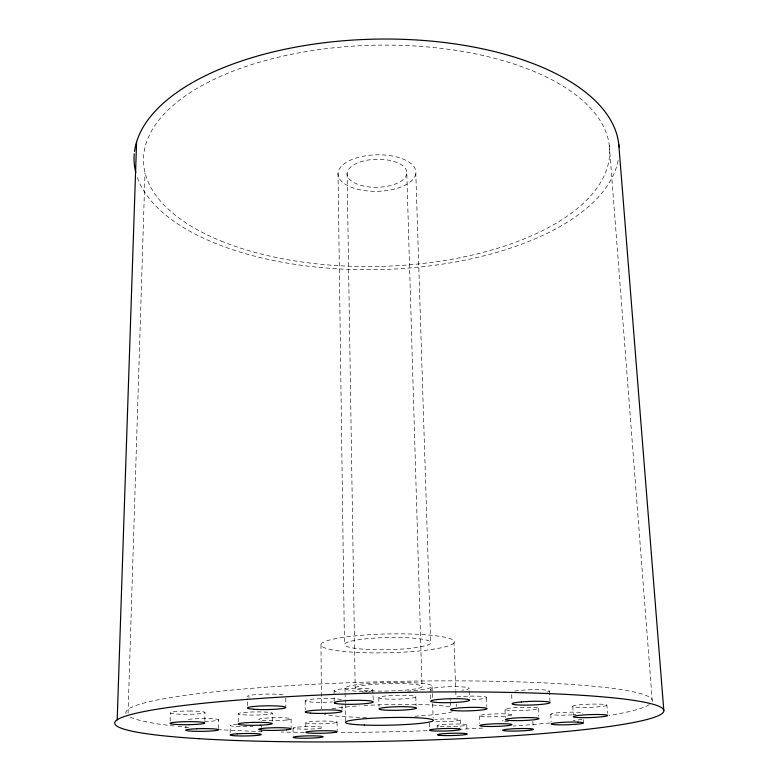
<?xml version="1.0" encoding="UTF-8"?>
<svg xmlns="http://www.w3.org/2000/svg" width="781" height="781" viewBox="0 0 781 781"><rect width="100%" height="100%" fill="white"/><g stroke="black" fill="none" stroke-linecap="round" stroke-linejoin="round"><path stroke-width="0.59" stroke-dasharray="3.9 2.93" d="M272.257 721.253L272.266 713.229M261.284 732.1L261.293 728.546M261.303 727.365L261.303 724.993M247.499 705.731L247.548 698.761M238.254 721.859L238.322 713.814A16.987 1.591 -0.8 0 1 254.665 711.921L259.126 711.901A16.987 1.591 -0.8 0 1 272.266 713.209A16.987 1.591 -0.8 0 1 260.258 714.947L255.934 715.084A16.987 1.591 -0.8 0 1 238.312 713.795M230.17 732.656L230.239 725.539M218.563 728.595L218.67 719.77M204.827 720.551L204.954 712.379M185.849 728.077L185.888 725.861M170.141 721.166L170.326 712.975M128.064 713.278L145.012 172.562M430.653 698.663L430.351 689.203L431.444 688.637A19.457 2.109 -1.6 0 1 454.142 686.684A19.457 2.109 -1.6 0 1 469.059 688.569L467.848 689.135A19.457 2.109 -1.6 0 1 461.942 690.17M415.824 696.925L414.848 697.433A18.539 1.923 -1.3 0 1 396.211 699.151A18.539 1.923 -1.3 0 1 379.224 698.038L378.824 697.54A18.539 1.923 -1.3 0 1 398.476 695.266A18.539 1.923 -1.3 0 1 415.824 696.925L416.078 705.956M237.346 724.251L234.222 724.524A15.552 1.328 -0.8 0 0 233.451 726.242A15.552 1.328 -0.8 0 0 252.898 726.34M283.054 694.836L279.92 694.465A19.125 2.021 -0.8 0 0 254.567 694.699A19.125 2.021 -0.8 0 0 250.516 697.394M341.385 699.708L339.647 699.278A18.363 1.874 -1 0 0 314.528 698.995A18.363 1.874 -1 0 0 307.665 701.689L310.565 702.021A18.363 1.874 -1 0 0 332.481 701.943M373.269 699.63L372.635 689.603A19.515 2.128 -1.1 0 0 351.635 688.364A19.515 2.128 -1.1 0 0 334.073 690.785L334.649 691.322A19.515 2.128 -1.1 0 0 339.51 692.181M609.336 145.686L652.203 700.118M606.886 705.263A17.094 1.582 -2 0 1 580.215 707.391A17.094 1.582 -2 0 1 582.441 704.579A17.094 1.582 -2 0 1 606.886 705.263L607.433 713.297M583.309 719.555L583.446 721.732M572.785 706.268L573.274 714.293M549.414 691.117L549.99 701.455M550.761 714.322L551.181 721.917M538.373 708.221L538.792 716.187M532.857 721.302L533.159 727.15M511.662 694.66L511.994 701.533M511.448 714.869A16.05 1.425 -1.7 0 1 487.256 716.792A16.05 1.425 -1.7 0 1 487.52 714.312A16.05 1.425 -1.7 0 1 511.448 714.869L511.555 717.046M504.995 709.607L505.366 717.534M486.456 697.755L486.836 706.639M479.368 715.806L479.68 723.411M469.147 690.931L469.43 698.019M466.774 725.032L467.038 731.865M460.214 720.004L460.478 727.131M453.995 642.831A66.697 9.401 -1.3 0 1 348.668 651.862A66.697 9.401 -1.3 0 1 360.285 635.392A66.697 9.401 -1.3 0 1 453.995 642.831L455.714 689.643M455.753 690.843L455.977 696.837M456.241 704.042L456.329 706.444M450.159 698.36L450.237 700.586M450.276 701.699L450.471 707.264M437.135 725.559L437.204 727.843M415.824 173.733A38.962 18.256 -1.3 0 1 355.062 188.553A38.962 18.256 -1.3 0 1 360.051 156.922A38.962 18.256 -1.3 0 1 415.824 173.733L430.721 643.173A43.228 6.092 -1.3 0 1 362.97 649.167A43.228 6.092 -1.3 0 1 369.276 638.516A43.228 6.092 -1.3 0 1 430.721 643.173M432.098 686.684L432.489 698.839M432.645 703.701L433.104 718.276M429.355 722.933L429.53 728.868M406.813 173.694A29.903 14.009 -1.3 0 1 360.314 185.204A29.903 14.009 -1.3 0 1 363.819 160.925A29.903 14.009 -1.3 0 1 406.813 173.694L422.023 686.85A33.485 3.7 -1.3 0 1 369.686 690.785A33.485 3.7 -1.3 0 1 374.226 684.293A33.485 3.7 -1.3 0 1 422.023 686.85M378.824 697.54L379.01 706.59M347.096 173.431L355.189 687.944M338.036 173.392L344.45 644.432M345.046 688.11L345.095 691.771M345.114 692.991L345.241 702.744M345.261 703.964L345.495 721.039M341.98 705.77L342.039 710.241M337.08 722.181L337.177 730.538M334.073 690.785L334.2 701.475M320.971 644.774L321.518 708.748M305.83 722.737L305.869 729.903M305.186 700.801L305.234 709.753M293.08 728.058L293.1 734.95M291.118 718.92L291.137 727.697M285.787 698.126L285.797 706.239M546.798 692.191A18.939 1.972 -1.9 0 0 543.849 689.887A18.939 1.972 -1.9 0 0 520.829 690.336L516.915 690.785A18.939 1.972 -1.9 0 0 513.937 691.302M432.118 690.228A19.457 2.109 -1.6 0 1 430.351 689.203M373.084 690.14A19.515 2.128 -1.1 0 1 362.716 692.132M204.593 721.459A16.381 1.464 -0.6 0 0 207.687 721.361L211.475 721.146A16.381 1.464 -0.6 0 0 216.962 719.223A16.381 1.464 -0.6 0 0 196.89 718.715L193.034 718.93A16.381 1.464 -0.6 0 0 185.995 720.336M508.519 721.761A15.366 1.298 -1.7 0 1 503.179 720.404M575.909 714.527A16.137 1.416 -1.9 0 1 573.156 714.752M572.19 714.82A16.137 1.416 -1.9 0 1 559.987 715.171L556.472 715.093A16.137 1.416 -1.9 0 1 553.241 713.346A16.137 1.416 -1.9 0 1 573.742 712.145L577.305 712.223A16.137 1.416 -1.9 0 1 582.646 713.395M456.807 696.916A18.266 1.855 -1.6 0 1 480.989 696.34A18.266 1.855 -1.6 0 1 482.922 698.741L479.622 699.171A18.266 1.855 -1.6 0 1 471.041 699.796M435.837 721.595A15.542 1.347 -1.5 0 0 454.649 721.048A15.542 1.347 -1.5 0 0 458.955 719.35L456.817 719.106A15.542 1.347 -1.5 0 0 434.773 719.486M618.113 160.388A242.569 115.246 -1.3 0 1 383.901 269.455A242.569 115.246 -1.3 0 1 136.743 175.784M452.443 711.735A67.644 6.355 -1.3 0 1 411.743 716.392M366.562 717.407A67.644 6.355 -1.3 0 1 324.476 714.215M332.091 708.777A67.644 6.355 -1.3 0 1 359.543 705.858M364.063 705.565A67.644 6.355 -1.3 0 1 450.783 706.893M649.323 704.579A263.265 25.129 -1.3 0 1 609.063 715.523M582.03 719.428A263.265 25.129 -1.3 0 1 573.039 720.512M550.136 722.933A263.265 25.129 -1.3 0 1 513.185 726.047M482.775 728.058A263.265 25.129 -1.3 0 1 461.161 729.229M427.061 730.694A263.265 25.129 -1.3 0 1 339.335 732.471M304.268 732.373A263.265 25.129 -1.3 0 1 281.267 732.022M262.318 731.553A263.265 25.129 -1.3 0 1 219.149 729.688M188.611 727.462A263.265 25.129 -1.3 0 1 175.481 726.164M174.095 726.008A263.265 25.129 -1.3 0 1 129.285 716.538M126.092 713.58A263.265 25.129 -1.3 0 1 388.294 681.559A263.265 25.129 -1.3 0 1 652.145 701.592M369.716 692.025A43.629 4.823 -1.3 0 1 354.496 685.015A43.629 4.823 -1.3 0 1 422.628 683.463A43.629 4.823 -1.3 0 1 407.809 691.156M336.465 722.542L334.844 722.894A15.63 1.357 -1.1 0 1 313.532 723.762A15.63 1.357 -1.1 0 1 307.919 722.015L310.418 721.683A15.63 1.357 -1.1 0 1 329.397 721.127A15.63 1.357 -1.1 0 1 336.465 722.542M295.511 727.394L293.812 727.716A14.995 1.25 -1 0 0 301.427 729.093A14.995 1.25 -1 0 0 320.454 728.341L322.202 728.019A14.995 1.25 -1 0 0 314.694 726.623A14.995 1.25 -1 0 0 295.511 727.394M286.568 720.014L283.288 720.297A16.196 1.455 -0.9 0 1 261.098 720.15A16.196 1.455 -0.9 0 1 266.419 718.081L270.324 717.866A16.196 1.455 -0.9 0 1 288.775 718.217A16.196 1.455 -0.9 0 1 286.568 720.014M524.139 707.283L519.707 707.41A16.801 1.552 -1.8 0 0 505.043 709.187A16.801 1.552 -1.8 0 0 515.03 710.534L519.209 710.515A16.801 1.552 -1.8 0 0 538.275 708.611A16.801 1.552 -1.8 0 0 524.139 707.283M190.759 711.022L186.181 711.042A17.377 1.64 -0.5 0 0 170.268 712.75A17.377 1.64 -0.5 0 0 184.619 714.303L189.09 714.273A17.377 1.64 -0.5 0 0 204.983 712.575A17.377 1.64 -0.5 0 0 190.759 711.022M438.453 726.154L437.292 725.881A14.898 1.24 -1.5 0 1 447.65 724.212A14.898 1.24 -1.5 0 1 465.603 724.426L466.687 724.709A14.898 1.24 -1.5 0 1 456.27 726.35A14.898 1.24 -1.5 0 1 438.453 726.154M221.072 241.007A233.148 110.648 -1.3 0 0 604.719 174.544A233.148 110.648 -1.3 0 0 303.975 51.946A233.148 110.648 -1.3 0 0 221.072 241.007"/><path stroke-width="1.17" d="M117.199 719.848L136.587 141.888M618.796 144.553L663.801 710.319M135.806 172.523A242.569 115.246 -1.3 0 1 134.244 153.828M134.508 151.436A242.569 115.246 -1.3 0 1 380.835 39.05A242.569 115.246 -1.3 0 1 618.982 146.984M431.815 700.508L430.721 701.035A19.505 1.952 -1.5 0 0 445.736 702.695A19.505 1.952 -1.5 0 0 468.307 700.908L469.527 700.381A19.505 1.952 -1.5 0 0 454.581 698.663A19.505 1.952 -1.5 0 0 431.815 700.508M416.146 708.211L415.16 708.689A18.588 1.777 -1.3 0 1 396.484 710.31A18.588 1.777 -1.3 0 1 379.459 709.304L379.058 708.845A18.588 1.777 -1.3 0 1 398.759 706.707A18.588 1.777 -1.3 0 1 416.146 708.211M336.582 732.061L334.961 732.393A15.659 1.259 -1.1 0 1 313.601 733.232A15.659 1.259 -1.1 0 1 307.978 731.621L310.477 731.319A15.659 1.259 -1.1 0 1 329.504 730.772A15.659 1.259 -1.1 0 1 336.582 732.061M453.917 708.552L451.643 709.011A18.305 1.718 -1.6 0 0 457.949 710.827A18.305 1.718 -1.6 0 0 480.081 710.183L483.39 709.773A18.305 1.718 -1.6 0 0 479.612 707.459A18.305 1.718 -1.6 0 0 453.917 708.552M295.55 736.629L293.832 736.932A15.024 1.152 -1 0 0 301.476 738.191A15.024 1.152 -1 0 0 320.522 737.459L322.28 737.157A15.024 1.152 -1 0 0 314.763 735.878A15.024 1.152 -1 0 0 295.55 736.629M521.415 701.924L517.481 702.353A18.988 1.826 -1.9 0 0 516.075 704.794A18.988 1.826 -1.9 0 0 540.491 704.482L544.406 704.072A18.988 1.826 -1.9 0 0 546.114 701.592A18.988 1.826 -1.9 0 0 521.415 701.924M237.258 733.818L234.134 734.081A15.581 1.23 -0.8 0 0 233.783 735.702A15.581 1.23 -0.8 0 0 254.01 735.653L257.115 735.399A15.581 1.23 -0.8 0 0 257.642 733.769A15.581 1.23 -0.8 0 0 237.258 733.818M286.578 729.815L283.298 730.079A16.235 1.347 -0.9 0 1 261.059 729.981A16.235 1.347 -0.9 0 1 266.389 728.058L270.304 727.853A16.235 1.347 -0.9 0 1 288.794 728.146A16.235 1.347 -0.9 0 1 286.578 729.815M196.714 728.771L192.858 728.976A16.421 1.347 -0.7 0 0 187.508 730.762A16.421 1.347 -0.7 0 0 207.541 731.192L211.339 730.987A16.421 1.347 -0.7 0 0 216.835 729.2A16.421 1.347 -0.7 0 0 196.714 728.771M260.219 725.168L255.885 725.295A17.026 1.474 -0.8 0 1 238.225 724.133A17.026 1.474 -0.8 0 1 254.606 722.376L259.087 722.347A17.026 1.474 -0.8 0 1 272.247 723.538A17.026 1.474 -0.8 0 1 260.219 725.168M524.666 717.612L520.224 717.739A16.84 1.445 -1.8 0 0 505.522 719.418A16.84 1.445 -1.8 0 0 515.528 720.638L519.707 720.619A16.84 1.445 -1.8 0 0 538.822 718.823A16.84 1.445 -1.8 0 0 524.666 717.612M188.904 724.67L184.414 724.7A17.416 1.513 -0.6 0 1 170.024 723.284A17.416 1.513 -0.6 0 1 185.976 721.683L190.564 721.654A17.416 1.513 -0.6 0 1 204.817 723.069A17.416 1.513 -0.6 0 1 188.904 724.67M577.911 722.103L574.338 722.025A16.167 1.318 -1.9 0 0 553.797 723.177A16.167 1.318 -1.9 0 0 557.029 724.788L560.553 724.856A16.167 1.318 -1.9 0 0 580.966 723.714A16.167 1.318 -1.9 0 0 577.911 722.103M530.094 728.693L527.195 728.556A15.395 1.201 -1.7 0 0 502.935 730.001A15.395 1.201 -1.7 0 0 521.532 730.87A15.395 1.201 -1.7 0 0 530.094 728.693M253.63 709.255L250.447 708.933A19.164 1.865 -0.8 0 1 254.508 706.424A19.164 1.865 -0.8 0 1 279.92 706.161L283.054 706.502A19.164 1.865 -0.8 0 1 278.729 708.982A19.164 1.865 -0.8 0 1 253.63 709.255M310.633 713.112L307.734 712.809A18.402 1.738 -1.1 0 1 314.606 710.3A18.402 1.738 -1.1 0 1 339.784 710.525L341.531 710.915A18.402 1.738 -1.1 0 1 332.677 713.004A18.402 1.738 -1.1 0 1 310.633 713.112M459.306 728.898L457.168 728.673A15.571 1.25 -1.5 0 0 438.59 728.8A15.571 1.25 -1.5 0 0 429.765 730.381L430.995 730.655A15.571 1.25 -1.5 0 0 451.564 730.733A15.571 1.25 -1.5 0 0 459.306 728.898M438.746 735.233L437.594 734.98A14.927 1.142 -1.5 0 1 447.972 733.418A14.927 1.142 -1.5 0 1 465.954 733.584L467.048 733.847A14.927 1.142 -1.5 0 1 456.602 735.38A14.927 1.142 -1.5 0 1 438.746 735.233M334.785 703.164L334.209 702.666A19.564 1.972 -1.2 0 1 351.811 700.391A19.564 1.972 -1.2 0 1 372.869 701.504L373.308 702.002A19.564 1.972 -1.2 0 1 355.716 704.228A19.564 1.972 -1.2 0 1 334.785 703.164M198.843 738.68A274.59 24.24 -1.3 0 0 655.757 716.773A274.59 24.24 -1.3 0 0 313.357 695.334A274.59 24.24 -1.3 0 0 198.843 738.68M580.859 717.622A17.133 1.464 -2 0 0 607.589 715.601A17.133 1.464 -2 0 0 583.095 715.005A17.133 1.464 -2 0 0 580.859 717.622M487.676 726.476A16.079 1.318 -1.7 0 0 511.926 724.661A16.079 1.318 -1.7 0 0 487.949 724.182A16.079 1.318 -1.7 0 0 487.676 726.476M364.268 725.051A43.931 3.807 -1.3 0 0 433.182 720.707A43.931 3.807 -1.3 0 0 370.809 718.325A43.931 3.807 -1.3 0 0 364.268 725.051"/></g></svg>
